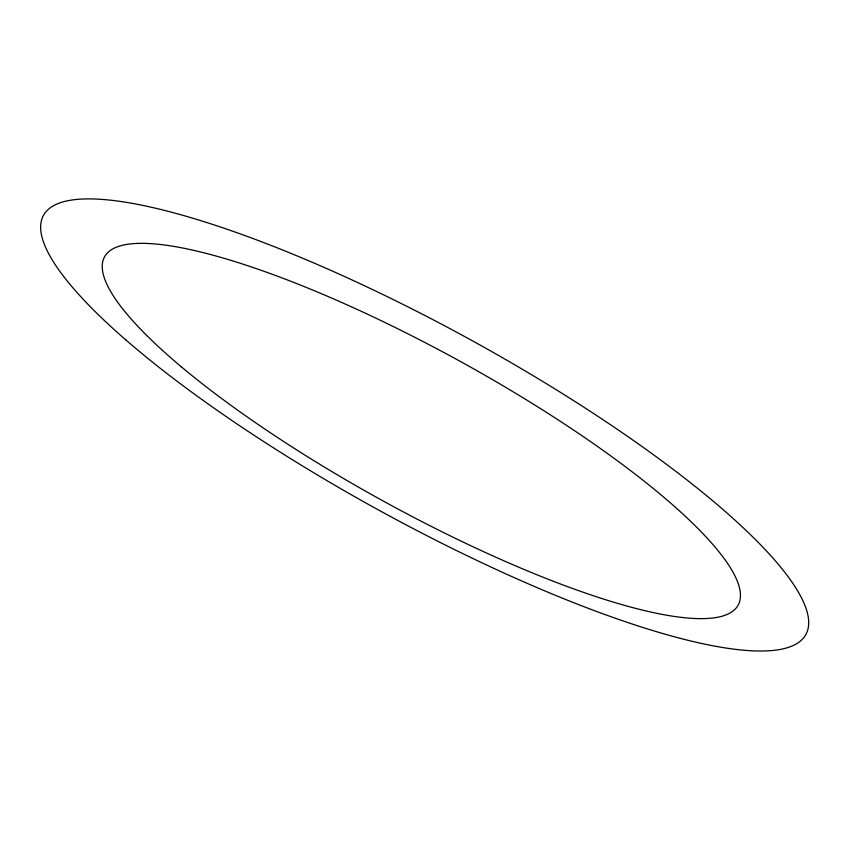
<?xml version="1.0" encoding="UTF-8"?>
<svg xmlns="http://www.w3.org/2000/svg" width="849" height="849" viewBox="0 0 849 849"><rect width="100%" height="100%" fill="white"/><g stroke="black" fill="none" stroke-linecap="round" stroke-linejoin="round"><path stroke-width="1.27" d="M126.013 340.078A434.985 96.744 28.8 0 0 783.054 648.848A434.985 96.744 28.8 0 0 364.943 285.954A434.985 96.744 28.8 0 0 126.013 340.078M181.208 366.704A361.483 79.732 28.8 0 0 723.39 615.812A361.483 79.732 28.8 0 0 359.456 310.479A361.483 79.732 28.8 0 0 181.208 366.704"/></g></svg>
